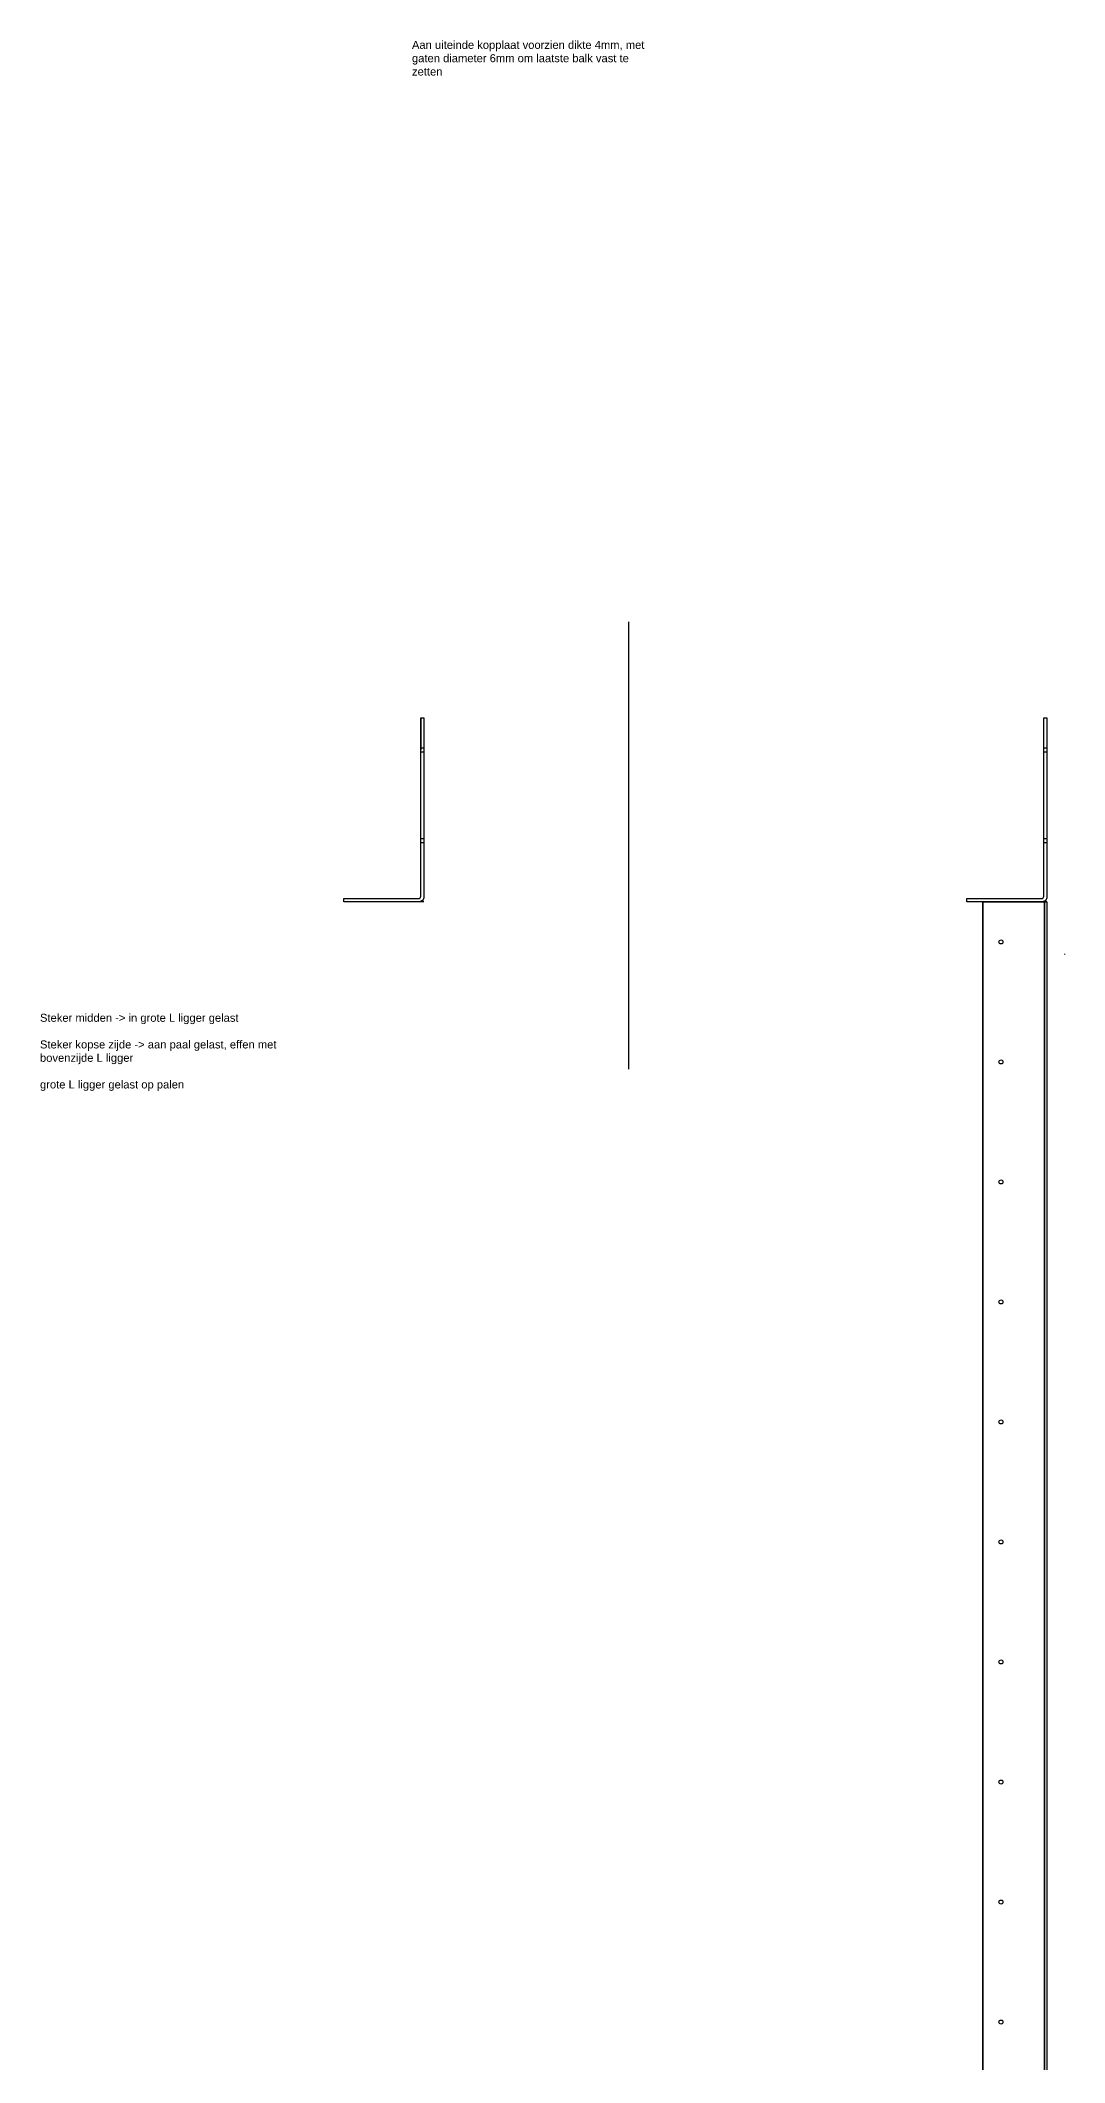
# Model space of a CAD drawing. Header units: millimetres. Extents: x -714 to 1525, y 184 to 1564.
# Drawn here: x 531.4 to 659.4, y 377.1 to 629.9 of the extents above; entities that cross this region are included whole.
import ezdxf

# ---------------------------------------------------------------- set-up
doc = ezdxf.new("R2010")
doc.units = ezdxf.units.MM
for name, color, linetype in [('Bestaande ruwbouw', 7, 'Continuous'), ('Staal', 20, 'Continuous'), ('Staal - L ligger', 20, 'Continuous'), ('Staal - L profielen verticaal', 20, 'Continuous')]:
    doc.layers.add(name, color=color, linetype=linetype)
doc.layers.get('Staal - L ligger').off()
doc.layers.get('Staal - L profielen verticaal').off()
doc.styles.get("Standard").update_dxf_attribs({"font": 'arial.ttf'})

# ---------------------------------------------------------------- blocks, each defined once
blk = doc.blocks.new('L ligger')
at = {"layer": 'Staal'}
for p, q in [((9.6, 19.25), (10, 19.25)), ((9.6, 18.75), (10, 18.75)), ((9.6, 7.9), (10, 7.9)), ((9.6, 7.4), (10, 7.4))]:
    blk.add_line(p, q, dxfattribs=at)
blk.add_lwpolyline([(0, 0.4), (9.3, 0.4, 0.414214), (9.6, 0.7), (9.6, 23), (10, 23), (10, 0.6, -0.414214), (9.4, 0), (0, 0)], format="xyb", close=True, dxfattribs=at)
blk = doc.blocks.new('L profiel verticaal voor langse zijde zijaanzicht')
for p, q in [((-0.3, -4.77), (0, -4.77)), ((-0.3, -5.27), (0, -5.27)), ((-0.3, -19.77), (0, -19.77)), ((-0.3, -20.27), (0, -20.27)), ((-0.3, -34.77), (0, -34.77)), ((-0.3, -35.27), (0, -35.27)), ((-0.3, -49.77), (0, -49.77)), ((-0.3, -50.27), (0, -50.27)), ((-0.3, -64.77), (0, -64.77)), ((-0.3, -65.27), (0, -65.27)), ((-0.3, -79.77), (0, -79.77)), ((-0.3, -80.27), (0, -80.27)), ((-0.3, -94.77), (0, -94.77)), ((-0.3, -95.27), (0, -95.27)), ((-0.3, -109.77), (0, -109.77)), ((-0.3, -110.27), (0, -110.27)), ((-0.3, -124.77), (0, -124.77)), ((-0.3, -125.27), (0, -125.27)), ((-0.3, -139.77), (0, -139.77)), ((-0.3, -140.27), (0, -140.27)), ((-0.3, -154.77), (0, -154.77)), ((-0.3, -155.27), (0, -155.27)), ((-0.3, -169.77), (0, -169.77)), ((-0.3, -170.27), (0, -170.27)), ((-0.3, -184.77), (0, -184.77)), ((-0.3, -185.27), (0, -185.27)), ((-0.3, -199.77), (0, -199.77)), ((-0.3, -200.27), (0, -200.27)), ((-0.3, -214.77), (0, -214.77)), ((-0.3, -215.27), (0, -215.27)), ((-0.3, -229.77), (0, -229.77)), ((-0.3, -230.27), (0, -230.27)), ((-0.3, -244.77), (0, -244.77)), ((-0.3, -245.27), (0, -245.27)), ((-0.3, -259.77), (0, -259.77)), ((-0.3, -260.27), (0, -260.27))]:
    blk.add_line(p, q)
at = {"layer": 'Staal'}
blk.add_lwpolyline([(-0.3, -273), (-0.3, 0), (0, 0), (0, -272), (-0.3, -272), (-0.3, -273), (-0.3, -277.7), (-8, -277.7), (-8, 0), (-0.3, 0)], dxfattribs=at)
for centre in [(-5.75, -5.02), (-5.75, -20.02), (-5.75, -35.02), (-5.75, -50.02), (-5.75, -65.02), (-5.75, -80.02), (-5.75, -95.02), (-5.75, -110.02), (-5.75, -125.02), (-5.75, -140.02), (-5.75, -155.02), (-5.75, -170.02), (-5.75, -185.02), (-5.75, -200.02), (-5.75, -215.02), (-5.75, -230.02), (-5.75, -245.02), (-5.75, -260.02)]:
    blk.add_circle(centre, 0.25, dxfattribs=at)
blk = doc.blocks.new('Middenpaal vooraanzicht')
at = {"layer": 'Staal'}
blk.add_line((0, 0), (-8, 0), dxfattribs=at)

msp = doc.modelspace()

# ---------------------------------------------------------------- linework, layer by layer
msp.add_line((659.41, 515.71), (659.41, 515.61))
at = {"layer": 'Bestaande ruwbouw'}
msp.add_line((604.91, 557.18), (604.91, 501.3), dxfattribs=at)
at = {"layer": 'Staal'}
for p, q in [((578.96, 545.21), (578.96, 541.21)), ((579.36, 542.21), (579.36, 522.81)), ((657.21, 542.21), (657.21, 522.81)), ((649.21, 522.21), (649.21, 381.58)), ((649.21, 522.21), (649.21, 381.58)), ((657.21, 522.21), (649.21, 522.21)), ((649.21, 522.21), (649.21, 244.71)), ((656.91, 522.21), (656.91, 289.41)), ((657.21, 522.21), (657.21, 381.58))]:
    msp.add_line(p, q, dxfattribs=at)

# ---------------------------------------------------------------- block references
at = {"layer": 'Staal - L ligger'}
for p in [(569.36, 522.21), (647.21, 522.21)]:
    msp.add_blockref('L ligger', p, dxfattribs=at)
at = {"layer": 'Staal - L profielen verticaal'}
for name, p in [('Middenpaal vooraanzicht', (579.36, 522.21)), ('L profiel verticaal voor langse zijde zijaanzicht', (657.21, 522.21))]:
    msp.add_blockref(name, p, dxfattribs=at)

# ---------------------------------------------------------------- texts
at = {"layer": 'Staal', "char_height": 1, "attachment_point": 1}
for s, width, heights, insert in [('Aan uiteinde kopplaat voorzien dikte 4mm, met gaten diameter 6mm om laatste balk vast te zetten', 30.7629, [6.52], (577.87, 629.81)), ('Steker midden -> in grote L ligger gelast\\P\\PSteker kopse zijde -> aan paal gelast, effen met bovenzijde L ligger\\P\\Pgrote L ligger gelast op palen', 30.8461, [13.13], (531.39, 508.21))]:
    msp.add_mtext_dynamic_manual_height_columns(s, width=width, gutter_width=12.5, heights=heights, dxfattribs=dict(at, insert=insert))

doc.saveas('drawing.dxf')
